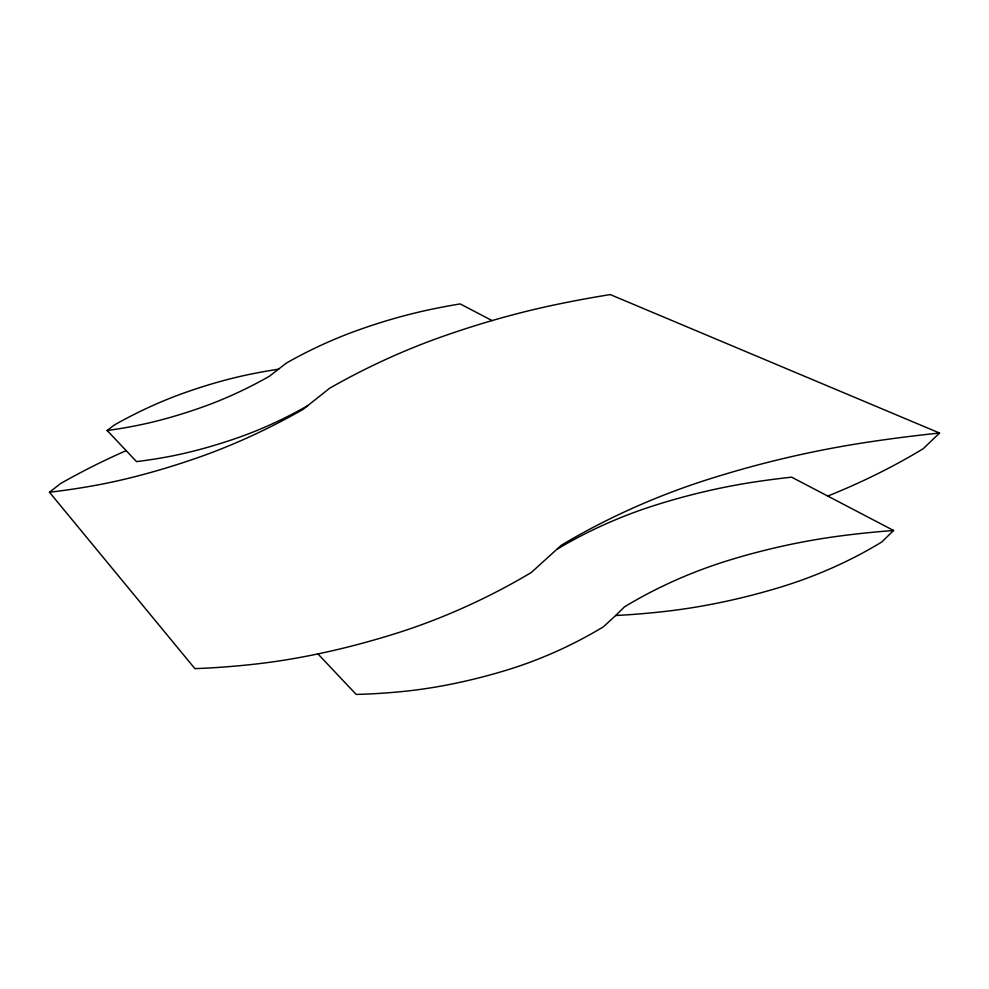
<?xml version="1.0" encoding="UTF-8"?>
<svg xmlns="http://www.w3.org/2000/svg" width="989" height="989" viewBox="0 0 989 989"><rect width="100%" height="100%" fill="white"/><g stroke="black" fill="none" stroke-linecap="round" stroke-linejoin="round"><path stroke-width="1.48" d="M615.702 615.504L624.516 606.826A315.293 209.248 -20 0 1 728.905 560.281A507.691 368.934 -19.4 0 1 842.368 535.679A899.99 781.78 -23.8 0 1 893.562 530.475L881.891 541.898A240.71 126.468 -20 0 1 778.8 587.676A358.179 178.107 -20.2 0 1 665.152 611.412A515.689 239.115 -19.6 0 1 615.702 615.504L603.377 626.828A229.065 119.768 -25.2 0 1 505.156 670.591A341.131 169.28 -24.8 0 1 401.855 691.583A489.79 228.805 -23.5 0 1 356.164 694.426L317.939 653.902M939.55 433.034A2067.764 1779.174 74.7 0 0 866.389 442.38A814.219 633.096 -18.3 0 0 707.048 479.752A473.966 315.429 -20.1 0 0 561.48 545.124L531.278 572.507A308.531 145.049 -26.2 0 1 394.388 633.924A452.95 199.419 -25.6 0 1 254.742 664.151A642.899 263.259 -24.1 0 1 194.895 668.626L49.45 492.213A524.071 176.796 -25.9 0 0 92.249 485.945A367.389 131.129 -27 0 0 197.157 457.882A247.942 93.263 -27.6 0 0 303.104 409.322L329.609 388.269A346.546 172.346 -26.3 0 1 442.207 336.619A565.807 311.041 -27.5 0 1 558.785 304.006A1056.079 689.815 -34.5 0 1 610.238 294.574L939.55 433.034L923.219 448.709A329.461 156.534 -20.3 0 1 827.731 496.058M308.024 405.502A171.146 66.72 -27.5 0 1 237.385 437.892A257.449 96.588 -27 0 1 166.226 457.079A372.148 133.787 -26.2 0 1 136.519 461.616L107.183 430.512A356.151 122.525 -26.4 0 0 135.134 425.876A246.088 88.145 -27.2 0 0 202.288 407.147A163.346 60.688 -27.6 0 0 269.329 376.29L286.328 363.099A205.687 90.976 -27.1 0 1 357.561 330.314A320.201 149.203 -27.6 0 1 429.374 309.73A530.66 267.673 -29.8 0 1 460.182 303.907L492.077 320.584M49.45 492.213L60.601 483.534A336.112 154.173 -31.8 0 1 126.196 450.663M107.183 430.512L114.23 425.06A201.707 85.264 -29.9 0 1 183.237 393.251A314.354 138.967 -30.8 0 1 250.477 374.188A523.614 245.581 -33.2 0 1 278.737 369.144M893.562 530.475L791.62 477.168A804.181 624.64 -27.1 0 0 758.18 481.433A461.678 308.519 -22.5 0 0 654.298 505.503A289.27 178.045 -22.3 0 0 557.302 549.068"/></g></svg>
